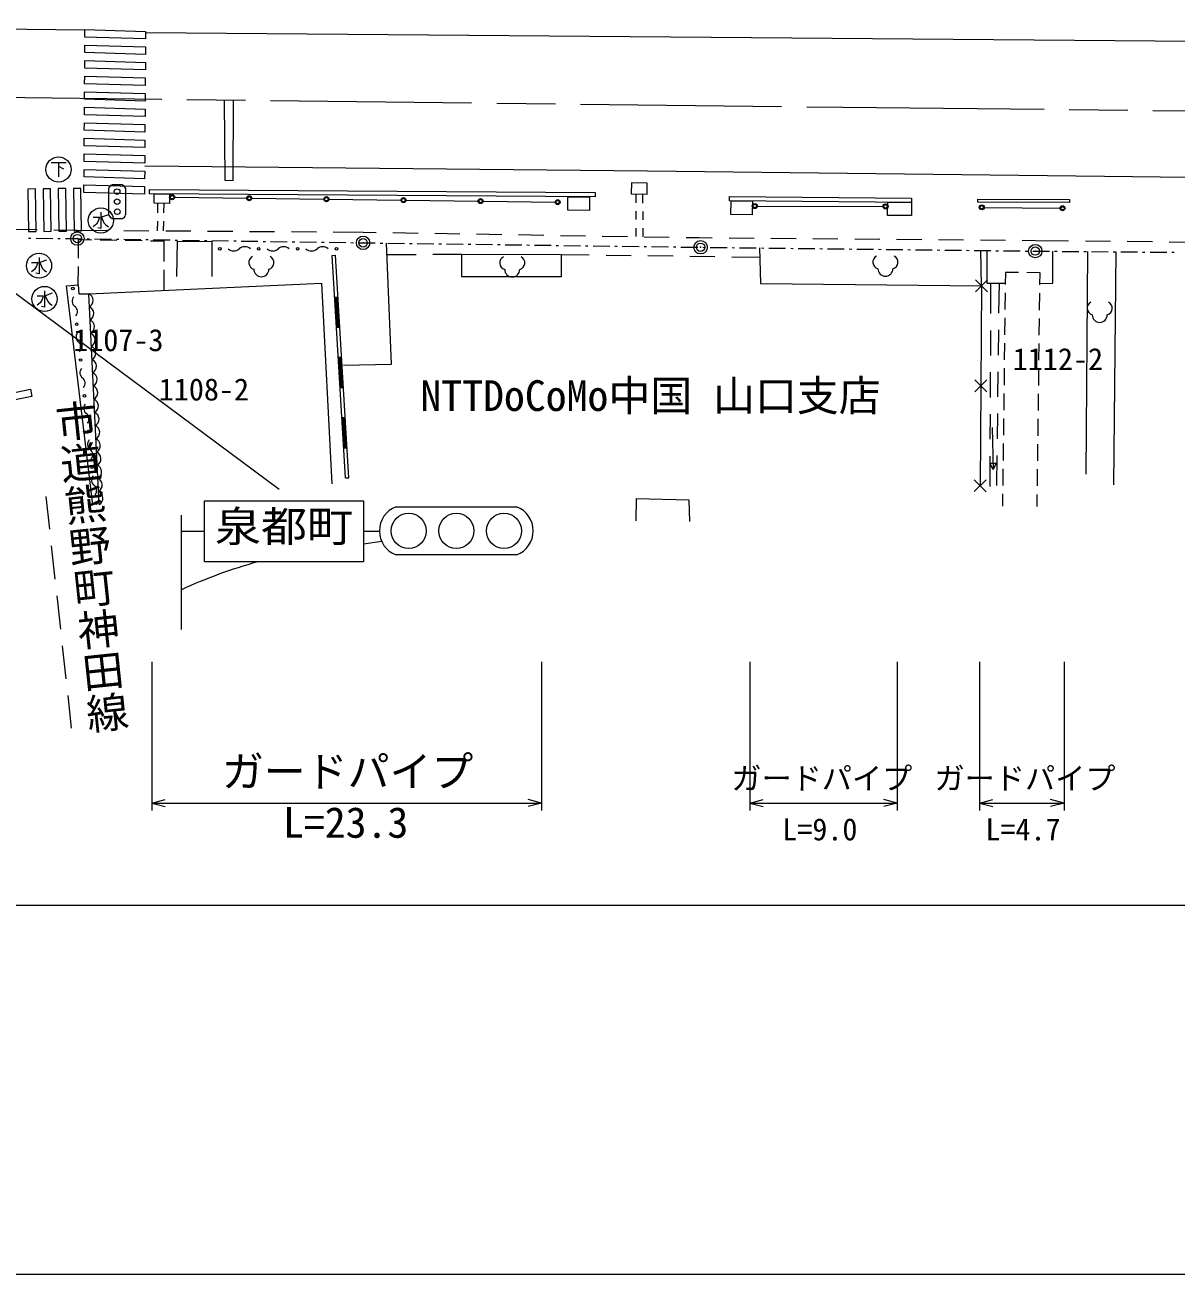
# Model space of a CAD drawing. Units: millimetres, scale not verified. Extents: x 40000 to 680000, y 20000 to 380000.
# Drawn here: x 371891 to 440598, y 205000 to 279548 of the extents above; entities that cross this region are included whole.
import ezdxf
from ezdxf.enums import TextEntityAlignment as Align

# ---------------------------------------------------------------- set-up
doc = ezdxf.new("R2010")
doc.units = ezdxf.units.MM
doc.header["$LTSCALE"] = 1000
doc.header["$PDMODE"] = 32
doc.header["$PDSIZE"] = 500
doc.linetypes.add('CHAIN', pattern=[18.5, 12, -1.5, 3.5, -1.5])
for name, color, linetype, lineweight in [('M-BGD', 7, 'Continuous', 13), ('M-BGD-EXST', 7, 'Continuous', 13), ('M-BMK', 2, 'CHAIN', 13), ('M-BMK-OTRS', 5, 'Continuous', 13), ('M-BMK-ROW', 30, 'Continuous', 13), ('M-STR-HTXT', 7, 'Continuous', 13), ('M-STR-STRC', 7, 'Continuous', 13), ('M-TTL-BAND', 7, 'Continuous', 13)]:
    doc.layers.add(name, color=color, linetype=linetype, lineweight=lineweight)
doc.layers.add('M-BMK-HTXT', color=7, linetype='Continuous')
doc.styles.add('@ＭＳ ゴシック', font='')
doc.styles.add('ＭＳ ゴシック', font='')
doc.styles.get('@ＭＳ ゴシック').set_extended_font_data('@MS Gothic')
doc.styles.get('ＭＳ ゴシック').set_extended_font_data('MS Gothic')

msp = doc.modelspace()

# ---------------------------------------------------------------- linework, layer by layer
at = {"layer": 'M-BGD'}
for p, q in [((377688, 270006), (377088, 270001)), ((376901, 268200), (376889, 269800)), ((377889, 269807), (377901, 268207)), ((380827, 269267), (385130, 269212)), ((385430, 269209), (389732, 269154)), ((390032, 269150), (394334, 269095)), ((408372, 268929), (408372, 269439)), ((408759, 269430), (408760, 268922)), ((379823, 268338), (379830, 268908)), ((380176, 268905), (380167, 268335)), ((394634, 269091), (398936, 269036)), ((399236, 269033), (403538, 268978)), ((408372, 267929), (408372, 268429)), ((408762, 268422), (408763, 267922)), ((415607, 268738), (423106, 268718)), ((429154, 268663), (433673, 268615)), ((377103, 268001), (377703, 268006)), ((379809, 267268), (379816, 267838)), ((380158, 267836), (380148, 267266)), ((371112, 267361), (372612, 267338)), ((373612, 267322), (375004, 267300)), ((375004, 267300), (376791, 267288)), ((377791, 267282), (379291, 267271)), ((380291, 267265), (381791, 267255)), ((382791, 267248), (384291, 267238)), ((385291, 267231), (386791, 267221)), ((387791, 267214), (389291, 267204)), ((390291, 267197), (392078, 267185)), ((392078, 267185), (392853, 267172)), ((393853, 267156), (395353, 267132)), ((396353, 267115), (397853, 267091)), ((398852, 267074), (400352, 267050)), ((401352, 267034), (402852, 267009)), ((403852, 266993), (405352, 266968)), ((406351, 266952), (407851, 266928)), ((408373, 266919), (408372, 267429)), ((408765, 267422), (408767, 266913)), ((408851, 266911), (410351, 266887)), ((375078, 265638), (375084, 266745)), ((375084, 266745), (375877, 266732)), ((376377, 266723), (377377, 266706)), ((377877, 266697), (378877, 266680)), ((379377, 266672), (380170, 266658)), ((380170, 266658), (380172, 265436)), ((411351, 266871), (412126, 266858)), ((412126, 266858), (412918, 266851)), ((413918, 266843), (415418, 266831)), ((416418, 266823), (417918, 266811)), ((418918, 266803), (420418, 266790)), ((421418, 266782), (422918, 266770)), ((423918, 266762), (425417, 266750)), ((426417, 266741), (427917, 266729)), ((428917, 266721), (430417, 266709)), ((431417, 266701), (432209, 266694)), ((432209, 266694), (434185, 266674)), ((435185, 266663), (436684, 266647)), ((437684, 266637), (439184, 266621)), ((440184, 266611), (441684, 266595)), ((390229, 265792), (390429, 265804)), ((391016, 252510), (390229, 265792)), ((391215, 252522), (390429, 265804)), ((393491, 265851), (395232, 265857)), ((396232, 265860), (397972, 265866)), ((403902, 265856), (405576, 265833)), ((406576, 265819), (408075, 265799)), ((409075, 265786), (410575, 265765)), ((411575, 265752), (413075, 265732)), ((414075, 265718), (415748, 265696)), ((435308, 266024), (435205, 252745)), ((436888, 252101), (437029, 266010)), ((375070, 264030), (375076, 265138)), ((380173, 264936), (380176, 263714)), ((430414, 264784), (430405, 264060)), ((431199, 264775), (430414, 264784)), ((432484, 264759), (431699, 264768)), ((432475, 264034), (432484, 264759)), ((429339, 264328), (428628, 263626)), ((429335, 263621), (428632, 264333)), ((428984, 263977), (428908, 252050)), ((429533, 264140), (429525, 262319)), ((430030, 262351), (430052, 264143)), ((376313, 250919), (375693, 263511)), ((390577, 263303), (390377, 263292)), ((390523, 261497), (390417, 263294)), ((390563, 261499), (390457, 263296)), ((390603, 261502), (390497, 263299)), ((390643, 261504), (390537, 263301)), ((430399, 263560), (430386, 262560)), ((432456, 262534), (432469, 263534)), ((430380, 262060), (430367, 261060)), ((432437, 261034), (432450, 262034)), ((390484, 261495), (390683, 261506)), ((429521, 261319), (429514, 259819)), ((430001, 259851), (430019, 261351)), ((430361, 260560), (430349, 259560)), ((432418, 259534), (432431, 260534)), ((390790, 259710), (390590, 259698)), ((390736, 257903), (390630, 259700)), ((390776, 257906), (390670, 259703)), ((390816, 257908), (390710, 259705)), ((390856, 257910), (390750, 259707)), ((429510, 258819), (429504, 257319)), ((429971, 257351), (429989, 258851)), ((430342, 259060), (430330, 258060)), ((432400, 258034), (432412, 259034)), ((429302, 258365), (428590, 257662)), ((429297, 257658), (428595, 258369)), ((390696, 257901), (390896, 257913)), ((430324, 257560), (430311, 256560)), ((432381, 256534), (432393, 257534)), ((391002, 256116), (390803, 256104)), ((390949, 254310), (390843, 256106)), ((390989, 254312), (390883, 256109)), ((391029, 254314), (390923, 256111)), ((391069, 254317), (390963, 256114)), ((429499, 256319), (429493, 254819)), ((429941, 254852), (429959, 256352)), ((430305, 256060), (430292, 255060)), ((432362, 255035), (432375, 256034)), ((429626, 255516), (429673, 253016)), ((390909, 254307), (391109, 254319)), ((430286, 254560), (430274, 253561)), ((432343, 253535), (432356, 254535)), ((429489, 253819), (429481, 251998)), ((429908, 252059), (429929, 253852)), ((429478, 253388), (429853, 253395)), ((429673, 253016), (429478, 253388)), ((429853, 253395), (429673, 253016)), ((430267, 253061), (430255, 252061)), ((432325, 252035), (432337, 253035)), ((391016, 252510), (391215, 252522)), ((429264, 252401), (428552, 251699)), ((429259, 251694), (428557, 252406)), ((373134, 251408), (373348, 249460)), ((430249, 251561), (430240, 250836)), ((432309, 250810), (432318, 251535)), ((373457, 248466), (373676, 246478)), ((373786, 245484), (374004, 243496)), ((374114, 242502), (374333, 240514)), ((374442, 239520), (374656, 237571))]:
    msp.add_line(p, q, dxfattribs=at)
for points in [[(408113, 270141), (409016, 270120), (409000, 269425), (408097, 269446)], [(379316, 269719), (405935, 269544), (405933, 269288), (379314, 269463)], [(379602, 269461), (380522, 269455), (380519, 268903), (379598, 268909)], [(404294, 269299), (405596, 269290), (405590, 268485), (404289, 268493)], [(413951, 269310), (424814, 269206), (424812, 268957), (413948, 269061)], [(428765, 269143), (434248, 269132), (434248, 268955), (428764, 268966)], [(414034, 269060), (415312, 269048), (415304, 268219), (414026, 268231)], [(423391, 268971), (424812, 268957), (424804, 268168), (423384, 268182)], [(397972, 265866), (403902, 265856), (403900, 264516), (397970, 264526)], [(369830, 257314), (372212, 257806), (372299, 257383), (369917, 256892)]]:
    msp.add_lwpolyline(points, close=True, dxfattribs=at)
for points in [[(380963, 264535), (381005, 266637), (383050, 266622), (383040, 264531)], [(390913, 259237), (393769, 259299), (393462, 266528)], [(415732, 266240), (415794, 264116), (428984, 263977), (428953, 266088)], [(429296, 266084), (429310, 264139), (430406, 264146)], [(432476, 264111), (433239, 264132), (433239, 266042)], [(375941, 250912), (374374, 263989), (375070, 264030), (375101, 263511), (375693, 263511), (389598, 264139), (390214, 252165)], [(408374, 249947), (408385, 251287), (411521, 251214), (411552, 249916)]]:
    msp.add_lwpolyline(points, dxfattribs=at)
for centre, radius in [((377391, 269603), 167), ((377395, 269003), 167), ((380677, 269269), 150), ((380677, 269269), 120), ((380677, 269269), 100), ((385280, 269210), 150), ((385280, 269210), 120), ((385280, 269210), 100), ((389882, 269152), 150), ((389882, 269152), 120), ((389882, 269152), 100), ((394484, 269093), 150), ((394484, 269093), 120), ((394484, 269093), 100), ((399086, 269034), 150), ((399086, 269034), 120), ((399086, 269034), 100), ((403688, 268976), 150), ((377400, 268403), 167), ((403688, 268976), 120), ((403688, 268976), 100), ((415457, 268739), 150), ((415457, 268739), 120), ((415457, 268739), 100), ((423256, 268718), 150), ((423256, 268718), 120), ((423256, 268718), 100), ((429004, 268665), 150), ((429004, 268665), 120), ((429004, 268665), 100), ((433823, 268613), 150), ((433823, 268613), 120), ((433823, 268613), 100), ((383519, 266190), 75), ((385842, 266190), 75), ((388165, 266190), 75), ((390488, 266190), 75), ((374749, 263822), 75), ((374979, 261686), 75), ((375209, 259551), 75), ((375439, 257415), 75), ((375668, 255280), 75), ((375898, 253144), 75), ((376128, 251009), 75)]:
    msp.add_circle(centre, radius, dxfattribs=at)
for centre, radius, start, end in [((377185, 269707), 310, 108.24701, 162.60814), ((377601, 269716), 302, 17.55318, 73.30197), ((377202, 268303), 318, 198.9978, 251.85734), ((377597, 268308), 320, 289.22416, 341.63099), ((384350, 266565), 500, 228.59236, 311.40764), ((385012, 265815), 500, 48.59236, 131.40764), ((386673, 266565), 500, 228.59236, 311.40764), ((387335, 265815), 500, 48.59236, 131.40764), ((388996, 266565), 500, 228.59236, 311.40764), ((389658, 265815), 500, 48.59236, 131.40764), ((385653, 265362), 402, 116.08703, 255.33416), ((386350, 265362), 402, 284.66584, 63.91297), ((400629, 265347), 402, 116.08703, 255.33416), ((401325, 265347), 402, 284.66584, 63.91297), ((422902, 265390), 402, 116.08703, 255.33416), ((423599, 265390), 402, 284.66584, 63.91297), ((386002, 264973), 450, 180, 0), ((400977, 264958), 450, 180, 0), ((423251, 265001), 450, 180, 0), ((375098, 263068), 392, 139.06937, 233.22135), ((375527, 263108), 435, 298.02216, 67.61475), ((374629, 262440), 392, 319.06937, 53.22135), ((375566, 262321), 435, 298.02216, 67.61475), ((435694, 262639), 402, 116.08703, 255.33416), ((436391, 262639), 402, 284.66584, 63.91297), ((375605, 261534), 435, 298.02216, 67.61475), ((436043, 262250), 450, 180, 0), ((375328, 260933), 392, 139.06937, 233.22135), ((375644, 260747), 435, 298.02216, 67.61475), ((374859, 260305), 392, 319.06937, 53.22135), ((375682, 259960), 435, 298.02216, 67.61475), ((375721, 259174), 435, 298.02216, 67.61475), ((375558, 258797), 392, 139.06937, 233.22135), ((375760, 258387), 435, 298.02216, 67.61475), ((375089, 258169), 392, 319.06937, 53.22135), ((375799, 257600), 435, 298.02216, 67.61475), ((375837, 256813), 435, 298.02216, 67.61475), ((375788, 256662), 392, 139.06937, 233.22135), ((375319, 256034), 392, 319.06937, 53.22135), ((375876, 256026), 435, 298.02216, 67.61475), ((375915, 255239), 435, 298.02216, 67.61475), ((376018, 254526), 392, 139.06937, 233.22135), ((375549, 253898), 392, 319.06937, 53.22135), ((375954, 254452), 435, 298.02216, 67.61475), ((375992, 253665), 435, 298.02216, 67.61475), ((376031, 252878), 435, 298.02216, 67.61475), ((376248, 252391), 392, 139.06937, 233.22135), ((375779, 251763), 392, 319.06937, 53.22135), ((376070, 252091), 435, 298.02216, 67.61475), ((376109, 251304), 435, 298.02216, 67.61475)]:
    msp.add_arc(centre, radius, start, end, dxfattribs=at)
at = {"layer": 'M-BGD-EXST'}
for p, q in [((373445, 271337), (374345, 271337)), ((373895, 271337), (373895, 270475)), ((373895, 271112), (374195, 270962)), ((375969, 268069), (376344, 268069)), ((376157, 267657), (375969, 267507)), ((376269, 267844), (376157, 267657)), ((376344, 268069), (376269, 267844)), ((376419, 268369), (376419, 267394)), ((376869, 268219), (376457, 268069)), ((376457, 268069), (376607, 267732)), ((376607, 267732), (376719, 267619)), ((376419, 267394), (376232, 267432)), ((376719, 267619), (376869, 267507)), ((372732, 265669), (372732, 264694)), ((373182, 265519), (372769, 265369)), ((372282, 265369), (372657, 265369)), ((372469, 264957), (372282, 264807)), ((372582, 265144), (372469, 264957)), ((372732, 264694), (372544, 264732)), ((372657, 265369), (372582, 265144)), ((372769, 265369), (372919, 265032)), ((372919, 265032), (373032, 264919)), ((373032, 264919), (373182, 264807)), ((372609, 263383), (372984, 263383)), ((372909, 263158), (372797, 262971)), ((372984, 263383), (372909, 263158)), ((373059, 263683), (373059, 262708)), ((373509, 263533), (373097, 263383)), ((373097, 263383), (373247, 263046)), ((372797, 262971), (372609, 262821)), ((373059, 262708), (372872, 262746)), ((373247, 263046), (373359, 262933)), ((373359, 262933), (373509, 262821))]:
    msp.add_line(p, q, dxfattribs=at)
for centre in [(373895, 270925), (376419, 267882), (372732, 265182), (373059, 263196)]:
    msp.add_circle(centre, 750, dxfattribs=at)
at = {"layer": 'M-BMK'}
msp.add_lwpolyline([(68092, 277442), (118304, 277128), (167815, 277129), (224911, 276665), (268009, 276187), (324564, 275693), (368056, 275272), (420719, 274641), (468060, 274148), (522514, 273594), (568402, 273241)], dxfattribs=at)
at = {"layer": 'M-BMK-OTRS'}
msp.add_line((346136, 279548), (375490, 279263), dxfattribs=at)
for points in [[(379112, 279099), (463449, 278411), (508424, 277921)], [(379046, 271148), (409042, 270843), (436326, 270522), (469576, 270135), (502892, 269821), (515218, 269651)]]:
    msp.add_lwpolyline(points, dxfattribs=at)
at = {"layer": 'M-BMK-ROW'}
for p, q in [((372100, 266828), (372250, 266826)), ((372550, 266823), (373550, 266813)), ((373850, 266810), (374000, 266808)), ((374300, 266805), (375020, 266798)), ((375020, 266798), (375300, 266794)), ((375600, 266789), (375750, 266787)), ((376050, 266783), (377050, 266768)), ((377350, 266763), (377500, 266761)), ((377800, 266757), (378800, 266742)), ((379100, 266738), (379250, 266735)), ((379550, 266731), (380549, 266716)), ((380849, 266712), (380999, 266709)), ((381299, 266705), (382299, 266690)), ((382599, 266686), (382749, 266684)), ((383049, 266679), (384049, 266664)), ((384349, 266660), (384499, 266658)), ((384799, 266653), (385799, 266639)), ((386099, 266634), (386249, 266632)), ((386549, 266627), (387549, 266613)), ((387849, 266608), (387999, 266606)), ((388299, 266602), (389298, 266587)), ((389598, 266582), (389748, 266580)), ((390048, 266576), (391048, 266561)), ((391348, 266557), (391498, 266554)), ((391798, 266550), (392075, 266546)), ((392075, 266546), (392798, 266536)), ((393098, 266532), (393248, 266530)), ((393548, 266526), (394548, 266513)), ((394848, 266509), (394998, 266507)), ((395298, 266503), (396298, 266490)), ((396598, 266486), (396748, 266484)), ((397048, 266480), (398048, 266467)), ((398348, 266463), (398498, 266461)), ((398798, 266457), (399798, 266444)), ((400097, 266440), (400247, 266438)), ((400547, 266434), (401547, 266421)), ((401847, 266417), (401997, 266415)), ((402297, 266411), (403297, 266398)), ((403597, 266394), (403747, 266392)), ((404047, 266388), (405047, 266375)), ((405347, 266371), (405497, 266369)), ((405797, 266365), (406797, 266351)), ((407097, 266348), (407247, 266346)), ((407547, 266342), (408547, 266328)), ((408847, 266324), (408997, 266322)), ((409297, 266318), (410297, 266305)), ((410597, 266301), (410747, 266299)), ((411047, 266295), (412046, 266282)), ((412346, 266278), (412496, 266277)), ((412796, 266273), (413796, 266262)), ((414096, 266258), (414246, 266257)), ((414546, 266253), (415546, 266242)), ((415846, 266238), (415996, 266237)), ((416296, 266233), (417296, 266222)), ((417596, 266218), (417746, 266216)), ((418046, 266213), (419046, 266202)), ((419346, 266198), (419496, 266196)), ((419796, 266193), (420796, 266181)), ((421096, 266178), (421246, 266176)), ((421546, 266173), (422546, 266161)), ((422846, 266158), (422996, 266156)), ((423296, 266153), (424296, 266141)), ((424596, 266138), (424746, 266136)), ((425046, 266133), (426046, 266121)), ((426345, 266118), (426495, 266116)), ((426795, 266113), (427795, 266101)), ((428095, 266098), (428245, 266096)), ((428545, 266092), (429545, 266081)), ((429845, 266078), (429995, 266076)), ((430295, 266072), (431295, 266061)), ((431595, 266057), (431745, 266056)), ((432045, 266052), (432197, 266051)), ((432197, 266051), (433045, 266043)), ((433345, 266041), (433495, 266040)), ((433795, 266037), (434795, 266029)), ((435095, 266026), (435245, 266025)), ((435545, 266022), (436545, 266014)), ((436845, 266011), (436995, 266010)), ((437295, 266007), (438295, 265999)), ((438595, 265996), (438745, 265995)), ((439045, 265992), (440045, 265984)), ((440345, 265981), (440495, 265980))]:
    msp.add_line(p, q, dxfattribs=at)
for centre in [(375020, 266798), (392075, 266546), (412219, 266280), (432197, 266051)]:
    msp.add_circle(centre, 400, dxfattribs=at)
for p in [(375020, 266798), (392075, 266546), (412219, 266280), (432197, 266051)]:
    msp.add_point(p, dxfattribs=at)
at = {"layer": 'M-STR-HTXT'}
for p, q in [((365496, 267864), (387065, 251834)), ((379458, 241545), (379458, 232660)), ((402717, 241545), (402717, 232660)), ((415160, 241545), (415160, 232660)), ((423958, 241545), (423958, 232660)), ((428866, 241545), (428866, 232660)), ((433913, 241545), (433913, 232660)), ((379458, 233112), (380258, 233312)), ((379458, 233112), (402717, 233112)), ((379458, 233112), (380258, 232912)), ((402717, 233112), (401917, 233312)), ((402717, 233112), (401917, 232912)), ((415160, 233112), (415960, 233312)), ((415160, 233112), (423958, 233112)), ((415160, 233112), (415960, 232912)), ((423958, 233112), (423158, 233312)), ((423958, 233112), (423158, 232912)), ((428866, 233112), (429666, 233312)), ((428866, 233112), (433913, 233112)), ((428866, 233112), (429666, 232912)), ((433913, 233112), (433113, 233312)), ((433913, 233112), (433113, 232912)), ((341724, 227013), (555963, 227013))]:
    msp.add_line(p, q, dxfattribs=at)
at = {"layer": 'M-STR-STRC'}
for p, q in [((382603, 247501), (382603, 251141)), ((382603, 251141), (392098, 251141)), ((392098, 251141), (392098, 247501)), ((394045, 250790), (401230, 250790)), ((381229, 243471), (381229, 250290)), ((382603, 249321), (381229, 249321)), ((393045, 249321), (392098, 249321)), ((393187, 248711), (392098, 248555)), ((392098, 247501), (382603, 247501)), ((401230, 247917), (394045, 247917))]:
    msp.add_line(p, q, dxfattribs=at)
for points in [[(375473, 279274), (379092, 279167), (379089, 278717), (375470, 278824)], [(375467, 278347), (379086, 278240), (379083, 277790), (375464, 277897)], [(375461, 277420), (379079, 277313), (379076, 276863), (375458, 276970)], [(375455, 276493), (379073, 276386), (379070, 275936), (375452, 276043)], [(375449, 275566), (379067, 275460), (379064, 275009), (375446, 275116)], [(375442, 274639), (379061, 274533), (379058, 274082), (375439, 274189)], [(375436, 273712), (379055, 273606), (379052, 273156), (375433, 273262)], [(375430, 272785), (379049, 272679), (379046, 272229), (375427, 272335)], [(375424, 271859), (379042, 271752), (379039, 271302), (375421, 271408)], [(375418, 270932), (379036, 270825), (379033, 270375), (375415, 270482)], [(375412, 270005), (379030, 269898), (379027, 269448), (375409, 269555)], [(372062, 269757), (372103, 267215), (372553, 267220), (372512, 269763)], [(372969, 269769), (373010, 267226), (373460, 267232), (373419, 269774)], [(373875, 269780), (373916, 267237), (374366, 267243), (374325, 269785)], [(374782, 269791), (374823, 267249), (375272, 267254), (375232, 269797)]]:
    msp.add_lwpolyline(points, close=True, dxfattribs=at)
msp.add_lwpolyline([(383790, 275084), (383821, 270294), (384323, 270272), (384345, 275077)], dxfattribs=at)
for centre in [(394791, 249354), (397637, 249354), (400484, 249354)]:
    msp.add_circle(centre, 1050, dxfattribs=at)
for centre, radius, start, end in [((394577, 249354), 1532, 110.30547, 249.69453), ((400698, 249354), 1532, 290.30547, 69.69453), ((393887, 218285), 30323, 105.52986, 114.67264)]:
    msp.add_arc(centre, radius, start, end, dxfattribs=at)
at = {"layer": 'M-TTL-BAND'}
msp.add_line((40000, 205000), (579000, 205000), dxfattribs=at)

# ---------------------------------------------------------------- texts
at = {"layer": 'M-BGD', "style": 'ＭＳ ゴシック'}
msp.add_text('NTTDoCoMo中国 山口支店', height=1833, dxfattribs=at).set_placement((409228, 257427), align=Align.MIDDLE_CENTER)
at = {"layer": 'M-BMK-HTXT', "style": 'ＭＳ ゴシック'}
for s, p in [('1107-3', (377464, 259684)), ('1112-2', (433548, 258551)), ('1108-2', (382571, 256740))]:
    msp.add_text(s, height=1320, dxfattribs=at).set_placement(p, align=Align.BOTTOM_CENTER)
at = {"layer": 'M-BMK-HTXT', "style": '@ＭＳ ゴシック'}
msp.add_text('市道熊野町神田線', height=1833, rotation=276.011, dxfattribs=at).set_placement((374400, 247068), align=Align.BOTTOM_CENTER)
at = {"layer": 'M-STR-HTXT', "style": 'ＭＳ ゴシック'}
for s, height, p in [('ガードパイプ', 1833, (391150, 233527)), ('ガードパイプ', 1320, (419454, 233527)), ('ガードパイプ', 1320, (431582, 233527)), ('L=23.3', 1833, (391032, 230486)), ('L=9.0', 1320, (419336, 230486)), ('L=4.7', 1320, (431464, 230486))]:
    msp.add_text(s, height=height, dxfattribs=at).set_placement(p, align=Align.BOTTOM_CENTER)
at = {"layer": 'M-STR-STRC', "style": 'ＭＳ ゴシック', "width": 1.1}
msp.add_text('泉都町', height=1833, dxfattribs=at).set_placement((387352, 248155), align=Align.BOTTOM_CENTER)

doc.saveas('drawing.dxf')
